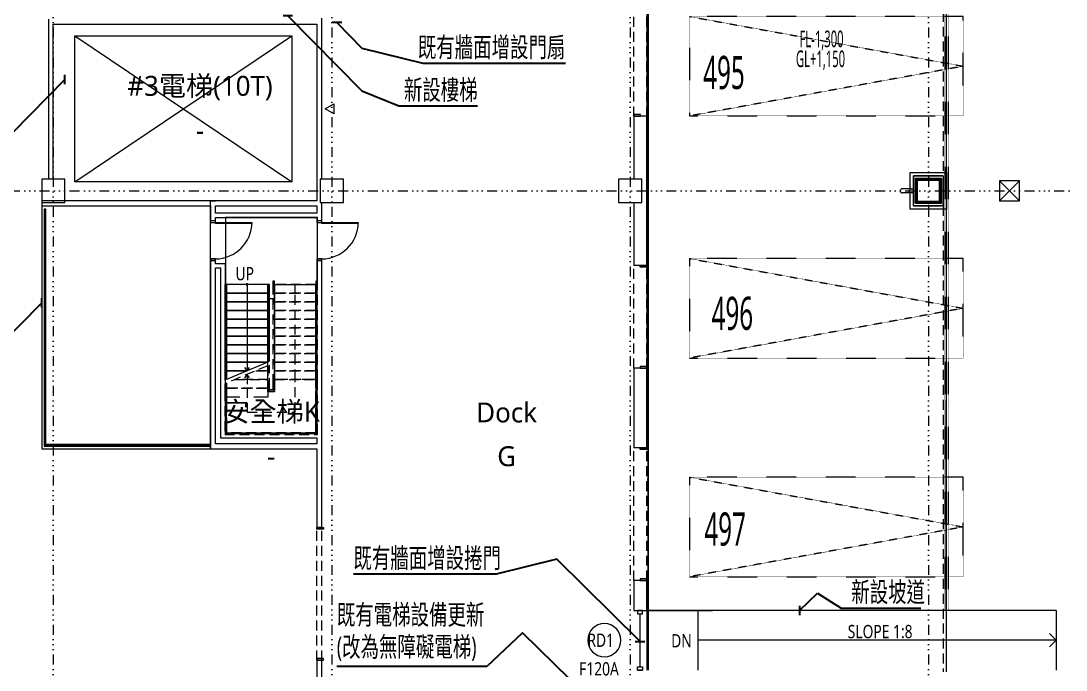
# Model space of a CAD drawing. Header units: millimetres. Extents: x -32710 to 654186, y -254124 to 420220.
# Drawn here: x 263422 to 294954, y 30550 to 50125 of the extents above; entities that cross this region are included whole.
import ezdxf
from ezdxf.enums import TextEntityAlignment as Align

# ---------------------------------------------------------------- set-up
doc = ezdxf.new("R2010")
doc.units = ezdxf.units.MM
doc.header["$LTSCALE"] = 1000
for name, pattern in [('H12PL1$0$DOTK1', [0.01, 0.005, -0.005]), ('H12PL1$0$JJP_三點線', [0.9, 0.3, -0.15, 0, -0.15, 0, -0.15, 0, -0.15]), ('H12PL1$0$JJP_虛線(退縮線、投影線、地下室範圍、非屬本工程、圖面分區)', [0.45, 0.3, -0.15]), ('H12PL1$0$TAI_虛線', [5.644, 2.822, -2.822]), ('H12PL1$0$虛線', [0.846667, 0.423333, -0.423333]), ('H12PL1$0$雨水排水_路_最新$0$DOTK1', [0.01, 0.005, -0.005])]:
    doc.linetypes.add(name, pattern=pattern)
for name, color, linetype in [('H12PL1$0$A-OBJE-2D', 252, 'Continuous'), ('H12PL1$0$A-RAIL', 252, 'Continuous'), ('H12PL1$0$A-STRS', 252, 'Continuous'), ('H12PL1$0$A-TEXT', 252, 'Continuous'), ('H12PL1$0$A-TEXT-修改說明.50K', 252, 'Continuous'), ('H12PL1$0$A-WALL-EX', 252, 'Continuous'), ('H12PL1$0$A-WALL-IN', 252, 'Continuous'), ('H12PL1$0$A-ZONE', 252, 'Continuous'), ('H12PL1$0$D label', 252, 'Continuous'), ('H12PL1$0$Door', 252, 'Continuous'), ('H12PL1$0$S-COL', 252, 'Continuous'), ('H12PL1$0$S-GRID', 252, 'Continuous'), ('H12PL1$0$S-SLAB-SHOW', 252, 'Continuous'), ('H12PL1$0$全區配置圖_匯入NEWCUB用_13_0', 252, 'Continuous'), ('H12PL1$0$全區配置圖_匯入NEWCUB用_13_200_TEXT3', 252, 'Continuous'), ('H12PL1$0$全區配置圖_匯入NEWCUB用_13_DRAN', 252, 'Continuous'), ('H12PL1$0$全區配置圖_匯入NEWCUB用_13_HATCH', 252, 'Continuous'), ('H12PL1$0$全區配置圖_匯入NEWCUB用_13_PKG', 252, 'Continuous'), ('H12PL1$0$全區配置圖_匯入NEWCUB用_13_SIAGE1', 252, 'Continuous'), ('H12PL1$0$全區配置圖_匯入NEWCUB用_13_SIAGE3', 252, 'Continuous'), ('H12PL1$0$全區配置圖_匯入NEWCUB用_13_STEEL2', 252, 'Continuous'), ('H12PL1$0$全區配置圖_匯入NEWCUB用_13_SUGATA3', 252, 'Continuous'), ('H12PL1$0$全區配置圖_匯入NEWCUB用_13_SUGATA4', 252, 'Continuous'), ('H12PL1$0$全區配置圖_匯入NEWCUB用_13_SUGATAD', 252, 'Continuous'), ('H12PL1$0$全區配置圖_匯入NEWCUB用_13_TATEGU3', 252, 'Continuous'), ('H12PL1$0$全區配置圖_匯入NEWCUB用_13_雨水排水経路図最新$0$SUGATAD', 252, 'Continuous'), ('MD-20250424-增加TRAY與FS主管位置調整', 7, 'Continuous')]:
    doc.layers.add(name, color=color, linetype=linetype)
doc.styles.add('H12PL1$0$Standard', font='Microsoft JhengHei.ttf', dxfattribs={"width": 0.8})
doc.styles.add('H12PL1$1$dim-txt', font='isocp.shx', dxfattribs={"width": 0.7, "bigfont": 'chineset.shx'})
doc.dimstyles.new('H12PL1$1$ARCH-dim-2000', dxfattribs={"dimscale": 2000, "dimtxt": 0.3, "dimasz": 0.1, "dimexe": 0.1, "dimexo": 0.1, "dimgap": 0.05, "dimtad": 1, "dimdec": 0, "dimrnd": 0.5, "dimdsep": 46, "dimtxsty": 'H12PL1$1$dim-txt', "dimblk": 'H12PL1$1$_Dot', "dimcen": 2, "dimclrd": 256, "dimclre": 256, "dimclrt": 256, "dimadec": 0, "dimazin": 0, "dimtfac": 1, "dimtix": 1, "dimtmove": 2, "dimatfit": 3, "dimldrblk": 'H12PL1$1$_OBLIQUE', "dimfxl": 1, "dimtvp": 1, "dimtolj": 1, "dimarcsym": 0})

# ---------------------------------------------------------------- blocks, each defined once
blk = doc.blocks.new('H12PL1$1$_Dot')
blk = doc.blocks.new('H12PL1$1$_OBLIQUE')
at = {"color": 0, "linetype": 'ByBlock', "lineweight": -2}
blk.add_line((-0.5, -0.5), (0.5, 0.5), dxfattribs=at)
blk = doc.blocks.new('H12PL1')
at = {"layer": 'H12PL1$0$A-OBJE-2D', "lineweight": 0}
for p, q in [((235850, 45275), (242400, 49675)), ((235850, 49675), (242400, 45275)), ((235850, 45275), (235850, 49675)), ((235850, 49675), (242400, 49675)), ((242400, 49675), (242400, 45275)), ((243150, 48975), (243150, 45975)), ((242400, 45275), (235850, 45275)), ((265450, 31450), (265250, 31650)), ((265450, 31450), (265250, 31250))]:
    blk.add_line(p, q, dxfattribs=at)
blk.add_lwpolyline([(254650, 30550), (254650, 32350)], dxfattribs=at)
at = {"layer": 'H12PL1$0$A-OBJE-2D', "lineweight": 0, "flags": 128}
blk.add_lwpolyline([(265450, 31450), (254650, 31450)], dxfattribs=at)
at = {"layer": 'H12PL1$0$A-RAIL', "lineweight": 0}
for p, q in [((234975, 44450), (234925, 44450)), ((234925, 44450), (234925, 37300)), ((234967.5, 44440), (234932.5, 44440)), ((234932.5, 44440), (234932.5, 37307.5)), ((234967.5, 44440), (234932.5, 44440)), ((234932.5, 44440), (234932.5, 37307.5)), ((234967.5, 37342.5), (234967.5, 44440)), ((234967.5, 37342.5), (234967.5, 44440)), ((234975, 37350), (234975, 44450)), ((234925, 37300), (239940, 37300)), ((234932.5, 37307.5), (239930, 37307.5)), ((234932.5, 37307.5), (239930, 37307.5)), ((239930, 37342.5), (234967.5, 37342.5)), ((239930, 37342.5), (234967.5, 37342.5)), ((239940, 37350), (234975, 37350)), ((239930, 37307.5), (239930, 37342.5)), ((239930, 37307.5), (239930, 37342.5)), ((239940, 37300), (239940, 37350))]:
    blk.add_line(p, q, dxfattribs=at)
at = {"layer": 'H12PL1$0$A-RAIL', "lineweight": 0, "flags": 128}
for points in [[(234937.5, 43287.5, 1), (234962.5, 43287.5, 1)], [(234937.5, 42087.5, 1), (234962.5, 42087.5, 1)], [(234937.5, 40887.5, 1), (234962.5, 40887.5, 1)], [(234937.5, 39687.5, 1), (234962.5, 39687.5, 1)], [(234937.5, 38487.5, 1), (234962.5, 38487.5, 1)], [(235045, 37312.5, 1), (235045, 37337.5, 1)], [(236245, 37312.5, 1), (236245, 37337.5, 1)], [(237445, 37312.5, 1), (237445, 37337.5, 1)], [(238645, 37312.5, 1), (238645, 37337.5, 1)], [(239845, 37312.5, 1), (239845, 37337.5, 1)]]:
    blk.add_lwpolyline(points, format="xyb", close=True, dxfattribs=at)
at = {"layer": 'H12PL1$0$A-STRS', "linetype": 'H12PL1$0$JJP_虛線(退縮線、投影線、地下室範圍、非屬本工程、圖面分區)', "lineweight": 0}
for p, q in [((241870, 42275), (241820, 42275)), ((241820, 42275), (241820, 42175)), ((241870, 42175), (241870, 42275)), ((243170, 42275), (243120, 42275)), ((243120, 42275), (243120, 42175)), ((243170, 42175), (243170, 42275)), ((241670, 42175), (240420, 42175)), ((240420, 42175), (240420, 41915)), ((241670, 41915), (241670, 42175)), ((241670, 42175), (241670, 42175)), ((241670, 41915), (241670, 42175)), ((241820, 42175), (241820, 39315)), ((241870, 42175), (241870, 42175)), ((241870, 42175), (241870, 41915)), ((241870, 39315), (241870, 42175)), ((243120, 42175), (241870, 42175)), ((241870, 42175), (241870, 41915)), ((243120, 42175), (241870, 42175)), ((241870, 42175), (241870, 41915)), ((242495, 41915), (242495, 42175)), ((243120, 42175), (243120, 39315)), ((243120, 41915), (243120, 42175)), ((243120, 41915), (243120, 42175)), ((243170, 39315), (243170, 42175)), ((240420, 41915), (241670, 41915)), ((241670, 41915), (240420, 41915)), ((240420, 41915), (240420, 41655)), ((240420, 41655), (241670, 41655)), ((241670, 41655), (240420, 41655)), ((240420, 41655), (240420, 41395)), ((241670, 41655), (241670, 41915)), ((241670, 41915), (241670, 41915)), ((241670, 41915), (241670, 41915)), ((241670, 41655), (241670, 41915)), ((241670, 41395), (241670, 41655)), ((241670, 41655), (241670, 41655)), ((241670, 41655), (241670, 41655)), ((241670, 41395), (241670, 41655)), ((241870, 41915), (241870, 41915)), ((241870, 41915), (241870, 41655)), ((241870, 41915), (241870, 41915)), ((243120, 41915), (241870, 41915)), ((241870, 41915), (241870, 41655)), ((241870, 41915), (243120, 41915)), ((243120, 41915), (241870, 41915)), ((241870, 41915), (241870, 41655)), ((241870, 41915), (243120, 41915)), ((241870, 41655), (241870, 41655)), ((241870, 41655), (241870, 41395)), ((241870, 41655), (241870, 41655)), ((243120, 41655), (241870, 41655)), ((241870, 41655), (241870, 41395)), ((241870, 41655), (243120, 41655)), ((243120, 41655), (241870, 41655)), ((241870, 41655), (241870, 41395)), ((241870, 41655), (243120, 41655)), ((242495, 39315), (242495, 41915)), ((243120, 41655), (243120, 41915)), ((243120, 41655), (243120, 41915)), ((243120, 41395), (243120, 41655)), ((243120, 41395), (243120, 41655)), ((240420, 41395), (241670, 41395)), ((241670, 41395), (240420, 41395)), ((240420, 41395), (240420, 41135)), ((241670, 41135), (241670, 41395)), ((241670, 41395), (241670, 41395)), ((241670, 41395), (241670, 41395)), ((241670, 41135), (241670, 41395)), ((241870, 41395), (241870, 41395)), ((241870, 41395), (241870, 41135)), ((241870, 41395), (241870, 41395)), ((243120, 41395), (241870, 41395)), ((241870, 41395), (241870, 41135)), ((241870, 41395), (243120, 41395)), ((243120, 41395), (241870, 41395)), ((241870, 41395), (241870, 41135)), ((241870, 41395), (243120, 41395)), ((243120, 41135), (243120, 41395)), ((243120, 41135), (243120, 41395)), ((240420, 41135), (241670, 41135)), ((241670, 41135), (240420, 41135)), ((240420, 41135), (240420, 40875)), ((241670, 40875), (241670, 41135)), ((241670, 41135), (241670, 41135)), ((241670, 41135), (241670, 41135)), ((241670, 40875), (241670, 41135)), ((241870, 41135), (241870, 41135)), ((241870, 41135), (241870, 40875)), ((241870, 41135), (241870, 41135)), ((243120, 41135), (241870, 41135)), ((241870, 41135), (241870, 40875)), ((241870, 41135), (243120, 41135)), ((243120, 41135), (241870, 41135)), ((241870, 41135), (241870, 40875)), ((241870, 41135), (243120, 41135)), ((243120, 40875), (243120, 41135)), ((243120, 40875), (243120, 41135)), ((240420, 40875), (241670, 40875)), ((241670, 40875), (240420, 40875)), ((240420, 40875), (240420, 40615)), ((241670, 40615), (241670, 40875)), ((241670, 40875), (241670, 40875)), ((241670, 40875), (241670, 40875)), ((241670, 40615), (241670, 40875)), ((241870, 40875), (241870, 40875)), ((241870, 40875), (241870, 40615)), ((241870, 40875), (241870, 40875)), ((243120, 40875), (241870, 40875)), ((241870, 40875), (241870, 40615)), ((241870, 40875), (243120, 40875)), ((243120, 40875), (241870, 40875)), ((241870, 40875), (241870, 40615)), ((241870, 40875), (243120, 40875)), ((243120, 40615), (243120, 40875)), ((243120, 40615), (243120, 40875)), ((240420, 40615), (241670, 40615)), ((241670, 40615), (240420, 40615)), ((240420, 40615), (240420, 40355)), ((241670, 40355), (241670, 40615)), ((241670, 40615), (241670, 40615)), ((241670, 40615), (241670, 40615)), ((241670, 40355), (241670, 40615)), ((241870, 40615), (241870, 40615)), ((241870, 40615), (241870, 40355)), ((241870, 40615), (241870, 40615)), ((243120, 40615), (241870, 40615)), ((241870, 40615), (241870, 40355)), ((241870, 40615), (243120, 40615)), ((243120, 40615), (241870, 40615)), ((241870, 40615), (241870, 40355)), ((241870, 40615), (243120, 40615)), ((243120, 40355), (243120, 40615)), ((243120, 40355), (243120, 40615)), ((240420, 40355), (241670, 40355)), ((241670, 40355), (240420, 40355)), ((240420, 40355), (240420, 40095)), ((240420, 40095), (241670, 40095)), ((241670, 40095), (240420, 40095)), ((240420, 40095), (240420, 39835)), ((241670, 40095), (241670, 40355)), ((241670, 40355), (241670, 40355)), ((241670, 40355), (241670, 40355)), ((241670, 40095), (241670, 40355)), ((241670, 39835), (241670, 40095)), ((241670, 40095), (241670, 40095)), ((241670, 40095), (241670, 40095)), ((241670, 39835), (241670, 40095)), ((241870, 40355), (241870, 40355)), ((241870, 40355), (241870, 40095)), ((241870, 40355), (241870, 40355)), ((243120, 40355), (241870, 40355)), ((241870, 40355), (241870, 40095)), ((241870, 40355), (243120, 40355)), ((243120, 40355), (241870, 40355)), ((241870, 40355), (241870, 40095)), ((241870, 40355), (243120, 40355)), ((241870, 40095), (241870, 40095)), ((241870, 40095), (241870, 39918.2)), ((241870, 40095), (241870, 40095)), ((243120, 40095), (241870, 40095)), ((241870, 40095), (241870, 39835)), ((241870, 40095), (243120, 40095)), ((243120, 40095), (241870, 40095)), ((241870, 40095), (241870, 39835)), ((241870, 40095), (243120, 40095)), ((243120, 40095), (243120, 40355)), ((243120, 40095), (243120, 40355)), ((243120, 39835), (243120, 40095)), ((243120, 39835), (243120, 40095)), ((240420, 39835), (241670, 39835)), ((241670, 39835), (240420, 39835)), ((240420, 39835), (240420, 39575)), ((241670, 39835), (241670, 39835)), ((241670, 39835), (241670, 39835)), ((241670, 39575), (241670, 39835)), ((241720, 39055), (241720, 39747.5)), ((243120, 39835), (241870, 39835)), ((241870, 39835), (241870, 39575)), ((241870, 39835), (243120, 39835)), ((243120, 39835), (241870, 39835)), ((241870, 39835), (241870, 39575)), ((241870, 39835), (243120, 39835)), ((243120, 39575), (243120, 39835)), ((243120, 39575), (243120, 39835)), ((241670, 39726.7), (240420, 39206.7)), ((240420, 39575), (241045, 39575)), ((241045, 39575), (240420, 39575)), ((240420, 39575), (240420, 39315)), ((241045, 39466.7), (240970, 39366.7)), ((241045, 39466.7), (241045, 39055)), ((241120, 39366.7), (241045, 39466.7)), ((241305.4, 39575), (241670, 39575)), ((241670, 39575), (241305.4, 39575)), ((241305.4, 39575), (241670, 39575)), ((241670, 39575), (241305.4, 39575)), ((241670, 39726.7), (241670, 39055)), ((241670, 39575), (241670, 39726.7)), ((241670, 39315), (241670, 39575)), ((241670, 39315), (241670, 39575)), ((243120, 39575), (241870, 39575)), ((241870, 39575), (241870, 39315)), ((241870, 39575), (243120, 39575)), ((241870, 39575), (241870, 39315)), ((243120, 39575), (241870, 39575)), ((241870, 39575), (243120, 39575)), ((243120, 39315), (243120, 39575)), ((243120, 39315), (243120, 39575)), ((240370, 39185.9), (240370, 39055)), ((240420, 39055), (240420, 39206.7)), ((240420, 39206.7), (240420, 39055)), ((240420, 39206.7), (240420, 39055)), ((240680.4, 39315), (241670, 39315)), ((241670, 39315), (240680.4, 39315)), ((240680.4, 39315), (241670, 39315)), ((241670, 39315), (240680.4, 39315)), ((241670, 39055), (241670, 39315)), ((241670, 39055), (241670, 39315)), ((241820, 39315), (241820, 39015)), ((241870, 39015), (241870, 39315)), ((241870, 39315), (243120, 39315)), ((243120, 39315), (241870, 39315)), ((241870, 39315), (241870, 38955)), ((241870, 39315), (243120, 39315)), ((242495, 38330), (242495, 39315)), ((243120, 39315), (243120, 39015)), ((243120, 37705), (243120, 39315)), ((243170, 39015), (243170, 39315)), ((240370, 39055), (240370, 38955)), ((240370, 38955), (240420, 38955)), ((240370, 38955), (240370, 37655)), ((240420, 38955), (240370, 38955)), ((240420, 38955), (240420, 39055)), ((240420, 39055), (241670, 39055)), ((241670, 39055), (240420, 39055)), ((241670, 39055), (240420, 39055)), ((241670, 39055), (240420, 39055)), ((240420, 39055), (241670, 39055)), ((241670, 39055), (240420, 39055)), ((240420, 39055), (240420, 37705)), ((240420, 37705), (240420, 38955)), ((241045, 39055), (241045, 38330)), ((241670, 39055), (241670, 38955)), ((241670, 38955), (241670, 39055)), ((241820, 39005), (241670, 39005)), ((241670, 39005), (241670, 38955)), ((241670, 38955), (241720, 38955)), ((241670, 38955), (241870, 38955)), ((241870, 38955), (241670, 38955)), ((241720, 38955), (241720, 39055)), ((241870, 39015), (241820, 39015)), ((241820, 39015), (241820, 39005)), ((241820, 39015), (241870, 39015)), ((241870, 38955), (241870, 39015)), ((243170, 39015), (243120, 39015)), ((243120, 39015), (243120, 37705)), ((243120, 39015), (243170, 39015)), ((243170, 37655), (243170, 39015)), ((241045, 38330), (242495, 38330)), ((240370, 37655), (243170, 37655)), ((243120, 37705), (240420, 37705)), ((240420, 37705), (243120, 37705))]:
    blk.add_line(p, q, dxfattribs=at)
at = {"layer": 'H12PL1$0$A-STRS', "lineweight": 0}
for p, q in [((240370, 42175), (240370, 39294.2)), ((240420, 42175), (240370, 42175)), ((240420, 39315), (240420, 42175)), ((241670, 42175), (240420, 42175)), ((240420, 42175), (240420, 41915)), ((241045, 42175), (241045, 41915)), ((241670, 42175), (241670, 39835)), ((241720, 42175), (241670, 42175)), ((241670, 41915), (241670, 42175)), ((241720, 39855.8), (241720, 42175)), ((240420, 41915), (241670, 41915)), ((241670, 41915), (240420, 41915)), ((240420, 41915), (240420, 41655)), ((240420, 41655), (241670, 41655)), ((241670, 41655), (240420, 41655)), ((240420, 41655), (240420, 41395)), ((241045, 41915), (241045, 39575)), ((241670, 41655), (241670, 41915)), ((241670, 41395), (241670, 41655)), ((240420, 41395), (241670, 41395)), ((241670, 41395), (240420, 41395)), ((240420, 41395), (240420, 41135)), ((241670, 41135), (241670, 41395)), ((240420, 41135), (241670, 41135)), ((241670, 41135), (240420, 41135)), ((240420, 41135), (240420, 40875)), ((241670, 40875), (241670, 41135)), ((240420, 40875), (241670, 40875)), ((241670, 40875), (240420, 40875)), ((240420, 40875), (240420, 40615)), ((241670, 40615), (241670, 40875)), ((240420, 40615), (241670, 40615)), ((241670, 40615), (240420, 40615)), ((240420, 40615), (240420, 40355)), ((241670, 40355), (241670, 40615)), ((240420, 40355), (241670, 40355)), ((241670, 40355), (240420, 40355)), ((240420, 40355), (240420, 40095)), ((240420, 40095), (241670, 40095)), ((241670, 40095), (240420, 40095)), ((240420, 40095), (240420, 39835)), ((241670, 40095), (241670, 40355)), ((241670, 39835), (241670, 40095)), ((240420, 39835), (241670, 39835)), ((241670, 39835), (240420, 39835)), ((240420, 39835), (240420, 39575)), ((241670, 39835), (240420, 39315)), ((240420, 39575), (241045, 39575)), ((241045, 39575), (240420, 39575)), ((240420, 39575), (240420, 39315)), ((240970, 39675), (241045, 39575)), ((241045, 39575), (241120, 39675))]:
    blk.add_line(p, q, dxfattribs=at)
at = {"layer": 'H12PL1$0$A-STRS', "linetype": 'H12PL1$0$虛線', "lineweight": 0}
for p, q in [((243120, 39315), (241870, 39315)), ((241870, 39315), (241870, 38955)), ((243120, 37705), (243120, 39315)), ((241870, 38955), (241670, 38955)), ((241670, 38955), (241670, 38782.5)), ((241670, 38782.5), (240420, 38782.5)), ((240420, 38782.5), (240420, 37705)), ((240420, 37705), (243120, 37705))]:
    blk.add_line(p, q, dxfattribs=at)
at = {"layer": 'H12PL1$0$A-STRS', "lineweight": 0, "flags": 128}
blk.add_lwpolyline([(241020, 42175, 1), (241070, 42175, 1)], format="xyb", close=True, dxfattribs=at)
at = {"layer": 'H12PL1$0$A-TEXT-修改說明.50K', "linetype": 'H12PL1$0$TAI_虛線', "lineweight": 0}
blk.add_lwpolyline([(243659.8, 47625), (243659.8, 47325), (243400, 47475)], close=True, dxfattribs=at)
at = {"layer": 'H12PL1$0$A-WALL-EX', "lineweight": 0}
for p, q in [((253109.4, 47248.5), (252714.4, 47248.5)), ((253109.4, 42750), (252714.4, 42750)), ((253109.4, 39650), (252714.4, 39650)), ((253109.4, 37250), (252714.4, 37250)), ((253109.4, 33250), (252714.4, 33250))]:
    blk.add_line(p, q, dxfattribs=at)
at = {"layer": 'H12PL1$0$A-WALL-EX', "lineweight": 0, "flags": 128}
for points in [[(262150, 30500), (262150, 90550)], [(262150, 30500), (262150, 90550)], [(253109.4, 59450), (253109.4, 37250)], [(252714.4, 47248.5), (252714.4, 45350)], [(253109.4, 47248.5), (253109.4, 42750)], [(253109.4, 47248.5), (253109.4, 42750)], [(253109.4, 47248.5), (253109.4, 42750)], [(253109.4, 42750), (253109.4, 47248.5)], [(261150, 45450), (261150, 45385)], [(262050, 45450), (261150, 45450)], [(262050, 45450), (262050, 45385)], [(261150, 45385), (261150, 44615)], [(261215, 44615), (261215, 45385)], [(261215, 45385), (261985, 45385)], [(261985, 45385), (261985, 44615)], [(262050, 44550), (262050, 45385)], [(252714.4, 44650), (252714.4, 42750)], [(261150, 44550), (261150, 44615)], [(261150, 44550), (261985, 44550)], [(261985, 44615), (261215, 44615)], [(262050, 44550), (261985, 44550)], [(252714.4, 39650), (252714.4, 37250)], [(253109.4, 39650), (253109.4, 37250)], [(253109.4, 39650), (253109.4, 37250)], [(253109.4, 39650), (253109.4, 37250)], [(253109.4, 37250), (253109.4, 39650)], [(252714.4, 33250), (252714.4, 32350)], [(253109.4, 33250), (253109.4, 32350)], [(253109.4, 33250), (253109.4, 32350)], [(253109.4, 33250), (253109.4, 32350)], [(253109.4, 33250), (253109.4, 32350)], [(253109.4, 32350), (253109.4, 33250)], [(252714.4, 32350), (253109.4, 32350)], [(253109.4, 32350), (253109.4, 30550)]]:
    blk.add_lwpolyline(points, dxfattribs=at)
at = {"layer": 'H12PL1$0$A-WALL-EX', "linetype": 'H12PL1$0$JJP_虛線(退縮線、投影線、地下室範圍、非屬本工程、圖面分區)', "lineweight": 0, "flags": 128}
for points in [[(262150, 30500), (262150, 90550)], [(262050, 90450), (262050, 30500)]]:
    blk.add_lwpolyline(points, dxfattribs=at)
at = {"layer": 'H12PL1$0$A-WALL-IN', "lineweight": 0}
for p, q in [((240090, 44100), (239940, 44100)), ((243300, 44100), (243150, 44100)), ((240090, 42900), (239940, 42900)), ((243300, 42900), (243150, 42900)), ((243300, 34845), (243150, 34845)), ((252825, 32350), (252975, 32350)), ((243300, 30845), (243150, 30845)), ((252825, 30550), (252975, 30550))]:
    blk.add_line(p, q, dxfattribs=at)
at = {"layer": 'H12PL1$0$A-WALL-IN', "lineweight": 0, "flags": 128}
for points in [[(235050, 50175), (235050, 50025)], [(243300, 45350), (243300, 50212.5)], [(235050, 50025), (235050, 45350)], [(235200, 45350), (235200, 50025)], [(235200, 50025), (243150, 50025)], [(243150, 50025), (243150, 44700)], [(234850, 44650), (234850, 44550)], [(234850, 44550), (239940, 44550)], [(239940, 44700), (235550, 44700)], [(239940, 44700), (240090, 44700)], [(240090, 44700), (239940, 44700)], [(239940, 44550), (239940, 44100)], [(243150, 44700), (240090, 44700)], [(240090, 44550), (243150, 44550)], [(240090, 44325), (240090, 44550)], [(243150, 44550), (243150, 44325)], [(243300, 44100), (243300, 44650)], [(243150, 44325), (240090, 44325)], [(240090, 44200), (243150, 44200)], [(240090, 44100), (240090, 44200)], [(243150, 44200), (243150, 44100)], [(239940, 42900), (239940, 37225)], [(240090, 42800), (240090, 42900)], [(243150, 42900), (243150, 37675)], [(243300, 34845), (243300, 42900)], [(240240, 42800), (240090, 42800)], [(240090, 42675), (240240, 42675)], [(240090, 37375), (240090, 42675)], [(240390, 42800), (240240, 42800)], [(240240, 42675), (240240, 37550)], [(240390, 37675), (240390, 42800)], [(240240, 37550), (240390, 37550)], [(243150, 37675), (240390, 37675)], [(240390, 37550), (243150, 37550)], [(243150, 37550), (243150, 37375)], [(239940, 37225), (240090, 37225)], [(243150, 37375), (240090, 37375)], [(240090, 37225), (243150, 37225)], [(243150, 37225), (243150, 34845)], [(243150, 30845), (243150, 25400)], [(243300, 30350), (243300, 30845)]]:
    blk.add_lwpolyline(points, dxfattribs=at)
at = {"layer": 'H12PL1$0$D label', "lineweight": 0, "flags": 128}
blk.add_lwpolyline([(251825, 31950, 1), (251825, 30950, 1)], format="xyb", close=True, dxfattribs=at)
at = {"layer": 'H12PL1$0$Door', "linetype": 'H12PL1$0$JJP_虛線(退縮線、投影線、地下室範圍、非屬本工程、圖面分區)', "lineweight": 0}
for p, q in [((252714.4, 47248.5), (252714.4, 50348.5)), ((253109.4, 47248.5), (253109.4, 50348.5)), ((252914.4, 47298.5), (252714.4, 47298.5)), ((252714.4, 47298.5), (252714.4, 47248.5)), ((252914.4, 47248.5), (252914.4, 47298.5)), ((252714.4, 47248.5), (252914.4, 47248.5)), ((252714.4, 39650), (252714.4, 42750)), ((252909.4, 42700), (252909.4, 42750)), ((252909.4, 42750), (253109.4, 42750)), ((253109.4, 42700), (252909.4, 42700)), ((253109.4, 42750), (253109.4, 42700)), ((253109.4, 39650), (253109.4, 42750)), ((253109.4, 39700), (252909.4, 39700)), ((252909.4, 39700), (252909.4, 39650)), ((252909.4, 39650), (253109.4, 39650)), ((253109.4, 39650), (253109.4, 39700)), ((252714.4, 33250), (252714.4, 37250)), ((252909.4, 37200), (252909.4, 37250)), ((252909.4, 37250), (253109.4, 37250)), ((253109.4, 37250), (253109.4, 37200)), ((253109.4, 33250), (253109.4, 37250)), ((253109.4, 37200), (252909.4, 37200)), ((243150, 34795), (243150, 34845)), ((243150, 34845), (243350, 34845)), ((243150, 30845), (243150, 34845)), ((243350, 34795), (243150, 34795)), ((243300, 30845), (243300, 34845)), ((243350, 34845), (243350, 34795)), ((253109.4, 33300), (252909.4, 33300)), ((252909.4, 33300), (252909.4, 33250)), ((252909.4, 33250), (253109.4, 33250)), ((253109.4, 33250), (253109.4, 33300)), ((243350, 30895), (243150, 30895)), ((243150, 30895), (243150, 30845)), ((243150, 30845), (243350, 30845)), ((243350, 30845), (243350, 30895))]:
    blk.add_line(p, q, dxfattribs=at)
at = {"layer": 'H12PL1$0$Door', "lineweight": 0}
for p, q in [((240090, 44100), (239940, 44100)), ((239940, 44100), (239940, 44050)), ((239940, 44050), (240090, 44050)), ((240090, 44050), (240090, 44100)), ((240090, 44050), (241190, 44050)), ((240090, 44020), (240090, 44050)), ((241190, 44020), (240090, 44020)), ((241190, 44050), (241190, 44020)), ((243300, 44100), (243150, 44100)), ((243150, 44100), (243150, 44050)), ((243150, 44050), (243300, 44050)), ((243300, 44050), (243300, 44100)), ((243300, 44050), (244400, 44050)), ((243300, 44020), (243300, 44050)), ((244400, 44020), (243300, 44020)), ((244400, 44050), (244400, 44020)), ((240090, 42950), (239940, 42950)), ((239940, 42950), (239940, 42900)), ((239940, 42900), (240090, 42900)), ((240090, 42900), (240090, 42950)), ((243300, 42950), (243150, 42950)), ((243150, 42950), (243150, 42900)), ((243150, 42900), (243300, 42900)), ((243300, 42900), (243300, 42950))]:
    blk.add_line(p, q, dxfattribs=at)
at = {"layer": 'H12PL1$0$Door', "linetype": 'H12PL1$0$TAI_虛線', "lineweight": 0}
for p, q in [((252825, 32350), (252825, 32250)), ((252975, 32350), (252825, 32350)), ((252825, 32250), (252975, 32250)), ((252900, 30650), (252900, 32250)), ((252975, 32250), (252975, 32350)), ((252825, 30550), (252825, 30650)), ((252825, 30650), (252975, 30650)), ((252975, 30650), (252975, 30550)), ((252975, 30550), (252825, 30550))]:
    blk.add_line(p, q, dxfattribs=at)
at = {"layer": 'H12PL1$0$Door', "lineweight": 0}
for centre in [(240090, 44050), (243300, 44050)]:
    blk.add_arc(centre, 1100, 270, 0, dxfattribs=at)
at = {"layer": 'H12PL1$0$S-COL', "lineweight": 0, "flags": 128}
for points in [[(234850, 44650), (235550, 44650), (235550, 45350), (234850, 45350)], [(243250, 44650), (243950, 44650), (243950, 45350), (243250, 45350)], [(252250, 44650), (252950, 44650), (252950, 45350), (252250, 45350)], [(261250, 44650), (261950, 44650), (261950, 45350), (261250, 45350)]]:
    blk.add_lwpolyline(points, close=True, dxfattribs=at)
at = {"layer": 'H12PL1$0$S-GRID', "linetype": 'H12PL1$0$JJP_三點線', "lineweight": 0}
for p, q in [((235200, 128250), (235200, -28000)), ((243600, 128250), (243600, -28000)), ((252600, 128250), (252600, -28000)), ((261600, 128250), (261600, -28000)), ((-29000, 45000), (289600, 45000))]:
    blk.add_line(p, q, dxfattribs=at)
at = {"layer": 'H12PL1$0$S-SLAB-SHOW', "lineweight": 0, "flags": 128}
for points in [[(234850, 37225), (239940, 37225), (239940, 44700), (234850, 44700)], [(240390, 41395), (241670, 41395), (241670, 41755), (241870, 41755), (241870, 42175), (243170, 42175), (243170, 44200), (240390, 44200)]]:
    blk.add_lwpolyline(points, close=True, dxfattribs=at)
for points in [[(253150, 32350), (253150, 30550)], [(265450, 32350), (254650, 32350), (253150, 32350)], [(265450, 32350), (265450, 30550)]]:
    blk.add_lwpolyline(points, dxfattribs=at)
at = {"layer": 'H12PL1$0$全區配置圖_匯入NEWCUB用_13_DRAN', "lineweight": 0}
for p, q in [((261087.5, 45062.5), (260815, 45062.5)), ((261087.5, 44937.5), (260815, 44937.5))]:
    blk.add_line(p, q, dxfattribs=at)
blk.add_circle((261087.5, 45000), 62.5, dxfattribs=at)
blk.add_arc((260815, 45000), 62.5, 90, 270, dxfattribs=at)
at = {"layer": 'H12PL1$0$全區配置圖_匯入NEWCUB用_13_HATCH', "lineweight": 0, "flags": 128}
for points in [[(253150, 32350), (253150, 57700)], [(262148.5, 57700), (262126.5, 32350)]]:
    blk.add_lwpolyline(points, dxfattribs=at)
at = {"layer": 'H12PL1$0$全區配置圖_匯入NEWCUB用_13_PKG', "linetype": 'H12PL1$0$DOTK1', "lineweight": 0}
for p, q in [((254394.2, 50258.3), (262650, 48758.3)), ((262650, 48758.3), (254394.2, 47258.3)), ((254394.2, 42959.7), (262650, 41459.7)), ((262650, 41459.7), (254394.2, 39959.7)), ((254394.2, 36366), (262650, 34866)), ((262650, 34866), (254394.2, 33366))]:
    blk.add_line(p, q, dxfattribs=at)
at = {"layer": 'H12PL1$0$全區配置圖_匯入NEWCUB用_13_PKG', "linetype": 'H12PL1$0$DOTK1', "lineweight": 0, "flags": 128}
for points in [[(254394.2, 50258.3), (254394.2, 47258.3), (262650, 47258.3), (262650, 50258.3)], [(254394.2, 42959.7), (254394.2, 39959.7), (262650, 39959.7), (262650, 42959.7)], [(254394.2, 36366), (254394.2, 33366), (262650, 33366), (262650, 36366)]]:
    blk.add_lwpolyline(points, close=True, dxfattribs=at)
at = {"layer": 'H12PL1$0$全區配置圖_匯入NEWCUB用_13_SIAGE1', "lineweight": 0, "flags": 128}
blk.add_lwpolyline([(262050, 45450), (262050, 44550), (261607.5, 44550), (261607.5, 44565), (261592.5, 44565), (261592.5, 44550), (261150, 44550), (261150, 45450), (261592.5, 45450), (261592.5, 45435), (261607.5, 45435), (261607.5, 45450)], close=True, dxfattribs=at)
at = {"layer": 'H12PL1$0$全區配置圖_匯入NEWCUB用_13_SIAGE3', "lineweight": 0, "flags": 128}
blk.add_lwpolyline([(261215, 44615), (261215, 45385), (261985, 45385), (261985, 44615)], close=True, dxfattribs=at)
at = {"layer": 'H12PL1$0$全區配置圖_匯入NEWCUB用_13_STEEL2', "lineweight": 0, "flags": 128}
for points in [[(261250, 44650), (261250, 45350), (261950, 45350), (261950, 44650)], [(261275, 44675), (261275, 45325), (261925, 45325), (261925, 44675)]]:
    blk.add_lwpolyline(points, close=True, dxfattribs=at)
at = {"layer": 'H12PL1$0$全區配置圖_匯入NEWCUB用_13_SUGATA3', "lineweight": 0}
for p, q in [((253137.3, 49743.6), (253150, 49750)), ((253134.1, 47758), (253150, 47750)), ((263750, 44700), (264350, 45300)), ((263750, 45300), (264350, 44700)), ((253125.2, 42237.6), (253150, 42250)), ((253122.1, 40264), (253150, 40250)), ((253115.6, 36232.8), (253150, 36250)), ((253112.5, 34268.8), (253150, 34250))]:
    blk.add_line(p, q, dxfattribs=at)
at = {"layer": 'H12PL1$0$全區配置圖_匯入NEWCUB用_13_SUGATA3', "lineweight": 0, "flags": 128}
for points in [[(253137.3, 49750), (253150, 49750), (253150, 47750), (253134.1, 47750)], [(253137.4, 49815), (253150, 49815)], [(253150, 47685), (253134, 47685)], [(253125.4, 42315), (253150, 42315)], [(253122.1, 40250), (253150, 40250), (253150, 42250), (253125.3, 42250)], [(253150, 40185), (253122, 40185)], [(253115.8, 36315), (253150, 36315)], [(253112.5, 34250), (253150, 34250), (253150, 36250), (253115.7, 36250)], [(253150, 34185), (253112.4, 34185)]]:
    blk.add_lwpolyline(points, dxfattribs=at)
blk.add_lwpolyline([(263750, 44700), (264350, 44700), (264350, 45300), (263750, 45300)], close=True, dxfattribs=at)
at = {"layer": 'H12PL1$0$全區配置圖_匯入NEWCUB用_13_SUGATA4', "lineweight": 0}
for p, q in [((253150, 57700), (253150, 32350)), ((253150, 32350), (255085, 32350))]:
    blk.add_line(p, q, dxfattribs=at)
at = {"layer": 'H12PL1$0$全區配置圖_匯入NEWCUB用_13_SUGATA4', "lineweight": 0, "flags": 128}
blk.add_lwpolyline([(261050, 45062.5), (261050, 45550), (262150, 45550), (262150, 44450), (261050, 44450), (261050, 44937.5)], dxfattribs=at)
at = {"layer": 'H12PL1$0$全區配置圖_匯入NEWCUB用_13_SUGATAD', "linetype": 'H12PL1$0$DOTK1', "lineweight": 0}
blk.add_line((262200, 90600), (262200, 32350), dxfattribs=at)
at = {"layer": 'H12PL1$0$全區配置圖_匯入NEWCUB用_13_TATEGU3', "lineweight": 0}
for p, q in [((253123.7, 41250), (253125, 41250)), ((253114.1, 35250), (253125, 35250))]:
    blk.add_line(p, q, dxfattribs=at)
at = {"layer": 'H12PL1$0$全區配置圖_匯入NEWCUB用_13_雨水排水経路図最新$0$SUGATAD', "linetype": 'H12PL1$0$雨水排水_路_最新$0$DOTK1', "lineweight": 0, "flags": 128}
blk.add_lwpolyline([(262100, 57700), (262100, 32350)], dxfattribs=at)
at = {"layer": 'H12PL1$0$A-TEXT', "linetype": 'Continuous', "lineweight": 0, "char_height": 400, "style": 'H12PL1$0$Standard'}
for s, insert, attachment_point in [('\\A1;UP', (240697.3, 42501.4), 4), ('\\A1;SLOPE 1:8', (259168, 31911.9), 1), ('\\A1;DN', (253840.5, 31433.8), 4)]:
    blk.add_mtext(s, dxfattribs=dict(at, insert=insert, attachment_point=attachment_point))
at = {"layer": 'H12PL1$0$A-TEXT-修改說明.50K', "linetype": 'Continuous', "lineweight": 0, "char_height": 600, "style": 'H12PL1$0$Standard'}
for s, insert, attachment_point in [('\\A1;{\\W0.68;既有牆面增設門扇}', (250648.3, 49299.4), 6), ('\\A1;{\\W0.68;新設樓梯}', (248001.8, 48015.2), 6), ('\\A1;{\\W0.68;既有牆面增設捲門}', (244253.5, 33895.6), 4), ('\\A1;{\\W0.68;新設坡道}', (259272.1, 32871.5), 4)]:
    blk.add_mtext(s, dxfattribs=dict(at, insert=insert, attachment_point=attachment_point))
at = {"layer": 'H12PL1$0$A-TEXT-修改說明.50K', "linetype": 'Continuous', "lineweight": 0, "insert": (243753.4, 31671.9), "char_height": 600, "attachment_point": 4, "line_spacing_factor": 0.967563, "style": 'H12PL1$0$Standard'}
blk.add_mtext('\\A1;{\\W0.68;既有電梯設備更新\\P(改為無障礙電梯)}', dxfattribs=at)
at = {"layer": 'H12PL1$0$A-ZONE', "style": 'H12PL1$0$Standard'}
for s, p in [('#3電梯(10T)', (239625, 48467.4)), ('-', (239625, 47127)), ('安全梯K', (241770, 38643.9)), ('Dock', (248876.1, 38618.4)), ('G', (248876.1, 37299)), ('-', (241770, 37302))]:
    blk.add_text(s, height=600, dxfattribs=at).set_placement(p, align=Align.TOP_CENTER)
at = {"layer": 'H12PL1$0$D label', "lineweight": 0, "char_height": 400, "attachment_point": 7, "style": 'H12PL1$0$Standard'}
for s, insert in [('\\A1;\\pt0;RD1', (251313, 31250)), ('\\A1;\\pt0;F120A', (251063.2, 30381.8))]:
    blk.add_mtext(s, dxfattribs=dict(at, insert=insert))
at = {"layer": 'H12PL1$0$全區配置圖_匯入NEWCUB用_13_0', "linetype": 'Continuous', "lineweight": 0, "char_height": 1000, "attachment_point": 7, "style": 'H12PL1$0$Standard'}
for s, insert in [('\\A1;{\\W0.56;495}', (254806.8, 48056.2)), ('\\A1;{\\W0.56;496}', (255060, 40794.3)), ('\\A1;{\\W0.56;497}', (254842.5, 34291.8))]:
    blk.add_mtext(s, dxfattribs=dict(at, insert=insert))
at = {"layer": 'H12PL1$0$全區配置圖_匯入NEWCUB用_13_200_TEXT3', "linetype": 'Continuous', "lineweight": 0, "char_height": 500, "attachment_point": 4, "style": 'H12PL1$0$Standard'}
for s, insert in [('\\A1;{\\W0.52;FL-1,300}', (257712.5, 49537.5)), ('\\A1;{\\W0.52;GL+1,150}', (257602.9, 48937.5))]:
    blk.add_mtext(s, dxfattribs=dict(at, insert=insert))
at = {"layer": 'H12PL1$0$A-TEXT-修改說明.50K', "lineweight": 0, "annotation_type": 0, "has_hookline": 1}
for points, hookline_direction, text_width in [([(242273.5, 50275), (244510.6, 48015.2), (245621.3, 47562.5), (245821.3, 47562.5)], 0, 2080.6), ([(243757.8, 50075), (244510.6, 49299.4), (246346.1, 48846.7)], 0, 4202.2), ([(235550, 48358), (233966.5, 46750.3), (231745.5, 46299.2)], 1, 4226.4), ([(234850, 41621.3), (232935.1, 39680.2), (230479.4, 39227.1)], 1, 5315.1), ([(252900, 31411.1), (250392.8, 33895.6), (248558.3, 33442.9)], 1, 4204.8), ([(257709.5, 32350), (258253.8, 32871.5), (258972.1, 32418.9), (259172.1, 32418.9)], 0, 2096.1), ([(251677.6, 29410), (249350.2, 31671.9), (248276.7, 30660.2), (248076.7, 30660.2)], 1, 4223.3)]:
    blk.add_leader(points, dimstyle='H12PL1$1$ARCH-dim-2000', dxfattribs=dict(at, hookline_direction=hookline_direction, text_width=text_width))

msp = doc.modelspace()

# ---------------------------------------------------------------- block references
at = {"layer": 'MD-20250424-增加TRAY與FS主管位置調整', "color": 8}
msp.add_blockref('H12PL1', (29200, 0), dxfattribs=at)

doc.saveas('drawing.dxf')
